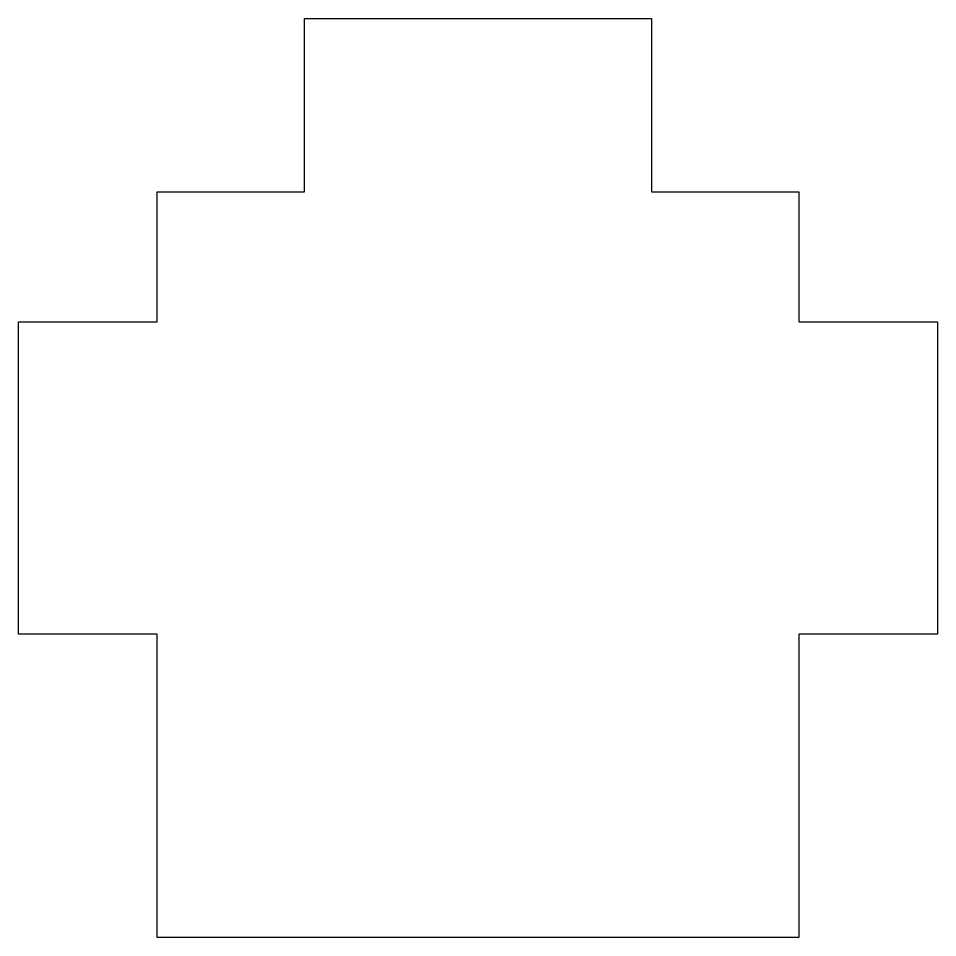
# Model space of a CAD drawing. Header units: millimetres. Extents: x 0 to 530, y -530 to 0.
import ezdxf

# ---------------------------------------------------------------- set-up
doc = ezdxf.new("R2010")
doc.units = ezdxf.units.MM
doc.layers.get('0').update_dxf_attribs({"linetype": 'CONTINUOUS'})

msp = doc.modelspace()

# ---------------------------------------------------------------- linework, layer by layer
msp.add_lwpolyline([(165, 0), (365, 0), (365, -100), (450, -100), (450, -175), (530, -175), (530, -355), (450, -355), (450, -530), (80, -530), (80, -355), (0, -355), (0, -175), (80, -175), (80, -100), (165, -100)], close=True)

doc.saveas('drawing.dxf')
